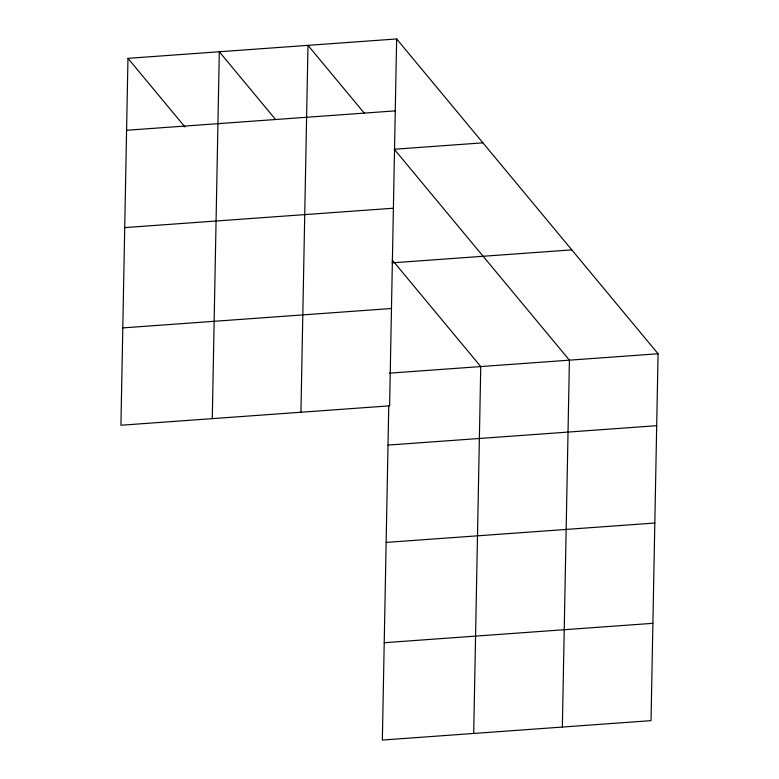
<?xml version="1.0" encoding="UTF-8"?>
<svg xmlns="http://www.w3.org/2000/svg" width="779" height="779" viewBox="0 0 779 779"><rect width="100%" height="100%" fill="white"/><g stroke="black" fill="none" stroke-linecap="round" stroke-linejoin="round"><path stroke-width="1.17" d="M127.97 58.347L120.93 425.237L389.607 405.84L396.647 38.95L127.97 58.347L184.974 126.987M212.278 418.644L219.318 51.755L275.552 119.46M300.937 412.237L307.987 45.348L364.212 113.062M388.77 405.528L382.353 740.05L651.03 720.653L658.07 353.763L396.647 38.95M473.7 733.458L480.75 366.568L392.178 259.904M562.36 727.06L569.41 360.161L394.252 149.237L482.922 142.839M126.588 130.268L395.265 110.871M124.718 227.604L393.405 208.217M392.071 262.854L571.805 249.874M122.8 327.901L391.477 308.503M389.393 373.16L658.07 353.763M388.01 445.082L656.697 425.685M386.141 542.418L654.827 523.03M384.222 642.714L652.899 623.317"/></g></svg>
